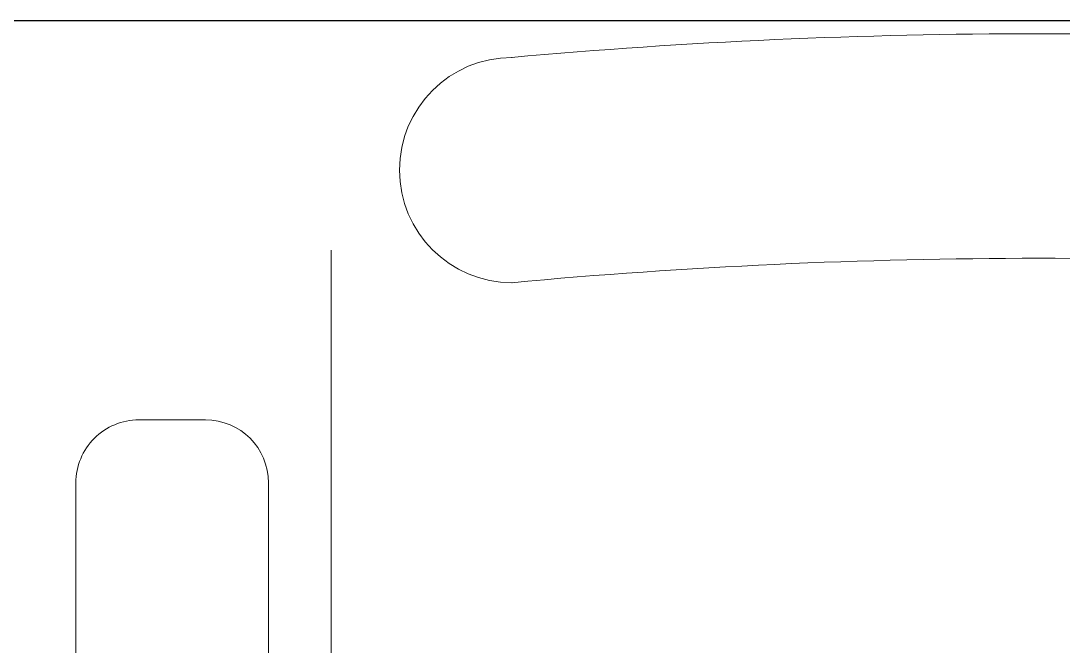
# Model space of a CAD drawing. Extents: x -12260 to 184725, y -29287 to 19916.
# Drawn here: x 41846.3 to 42171.1, y -6394.9 to -6200 of the extents above; entities that cross this region are included whole.
import ezdxf

# ---------------------------------------------------------------- set-up
doc = ezdxf.new("R2010")
doc.units = 0
doc.header["$LTSCALE"] = 0.25
doc.linetypes.add('DASHDOT', pattern=[25.4, 12.7, -6.35, 0, -6.35])
doc.layers.add('01-First Floor-FUR$0$FALSE CEILING', color=251, linetype='Continuous')
for name, color, linetype, lineweight in [('01-First Floor-FUR$0$LOADING', 253, 'Continuous', 5), ('01-First Floor-FUR$0$Walls', 251, 'Continuous', 5), ('E-LITE-CLNG-CNDT', 6, 'DASHDOT', 35)]:
    doc.layers.add(name, color=color, linetype=linetype, lineweight=lineweight)

# ---------------------------------------------------------------- blocks, each defined once
blk = doc.blocks.new('01-First Floor-FUR$0$GF21018-P')
at = {"color": 0}
for p, q in [((0.22049, 0.47563), (0.22049, 0.0675)), ((0.24001, 0.32259), (0.24001, 0.14)), ((0.30001, 0.32259), (0.30001, 0.14)), ((0.25963, 0.12039), (0.2804, 0.12039))]:
    blk.add_line(p, q, dxfattribs=at)
for centre, radius, start, end in [((0.25963, 0.14), 0.01962, 180, 270), ((0.2804, 0.14), 0.01962, 270, 0), ((0, 1.84674), 1.77674, 264.69456, 275.30527), ((0.16409, 0.0425), 0.03511, 270, 90), ((0, 1.83136), 1.83136, 264.85322, 275.14698)]:
    blk.add_arc(centre, radius, start, end, dxfattribs=at)
blk = doc.blocks.new('01-First Floor-FUR')
at = {"layer": '01-First Floor-FUR$0$FALSE CEILING'}
blk.add_lwpolyline([(38576, -9440), (42776, -9440), (42776, -6200), (38576, -6200)], close=True, dxfattribs=at)
at = {"layer": '01-First Floor-FUR$0$Walls'}
blk.add_line((42776, -6200), (38576, -6200), dxfattribs=at)
at = {"layer": '01-First Floor-FUR$0$LOADING', "extrusion": (2.24021e-05, 7.77426e-06, 1), "xscale": 1000, "yscale": 1000, "zscale": 1000, "rotation": 179.9985892349693}
blk.add_blockref('01-First Floor-FUR$0$GF21018-P', (42163.48, -6204.02, 0.83), dxfattribs=at)

msp = doc.modelspace()

# ---------------------------------------------------------------- block references
at = {"layer": 'E-LITE-CLNG-CNDT'}
msp.add_blockref('01-First Floor-FUR', (0, 0), dxfattribs=at)

doc.saveas('drawing.dxf')
